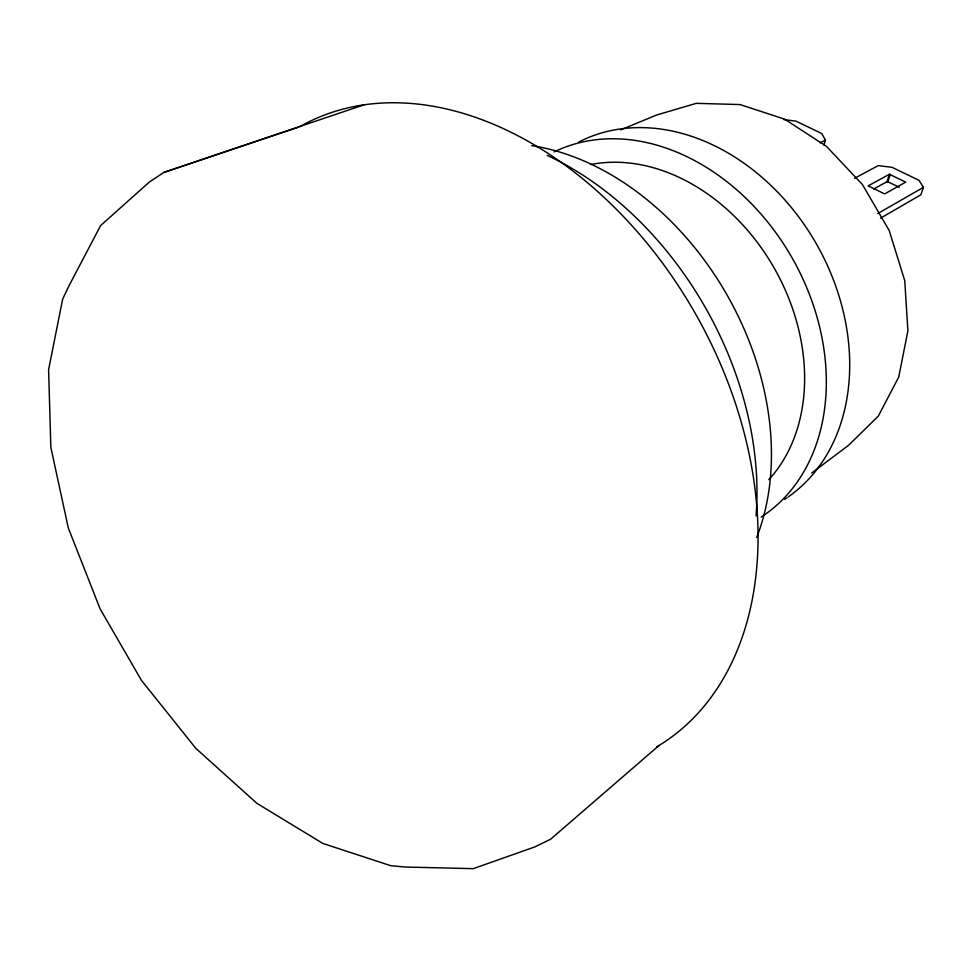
<?xml version="1.0" encoding="UTF-8"?>
<svg xmlns="http://www.w3.org/2000/svg" width="972" height="972" viewBox="0 0 972 972"><rect width="100%" height="100%" fill="white"/><g stroke="black" fill="none" stroke-linecap="round" stroke-linejoin="round"><path stroke-width="1.46" d="M823.952 145.022L825.435 140.126L821.741 133.529L796.007 121.16L783.772 119.568M873.731 189.005L887.023 181.667L889.429 174.255L905.71 182.116L884.642 193.926L868.166 185.883L889.429 174.255M887.023 181.667L887.886 181.776L890.303 174.365M854.595 178.265L878.287 165.605L892.017 167.33L919.002 180.306L923.4 187.353L920.909 194.777L880.498 218.202M659.028 745.488L550.577 839.261L534.794 846.928L473.267 868.652L405.215 867.024L390.756 865.7L322.886 843.465L256.851 803.309L195.87 748.379L141.475 680.388L100.08 608.824L68.283 527.881L50.848 447.363L48.6 369.676L62.645 299.145L68.793 286.181L100.614 225.577L149.311 182.056L163.891 172.409L363.856 104.879M811.705 473.012L848.75 445.152L878.336 416.065L898.711 377.124L907.897 330.869L904.75 280.677L889.21 230.534L862.395 184.51L826.492 146.383L784.526 119.106L739.959 104.551L696.268 103.348L656.598 115.024L620.646 129.896M877.765 213.561L923.4 187.353M820.004 142.787L825.435 140.126M163.891 172.409L298.368 127.174M887.886 181.776L899.209 187.268M578.559 142.143A206.343 161.376 60.3 0 1 814.305 240.327A206.343 161.376 60.3 0 1 788.353 496.826M787.113 497.688A206.343 161.376 60.3 0 1 784.598 499.353M554.125 151.911A210.11 162.275 60.3 0 1 792.387 258.382A210.11 162.275 60.3 0 1 761.222 517.043M590.563 164.584A186.673 144.099 60.3 0 1 774.575 268.734A186.673 144.099 60.3 0 1 768.84 479.658M547.212 155.362A299.74 215.541 60.3 0 1 756.046 515.925M531.708 145.642A262.161 192.93 60.3 0 1 756.714 537.382M299.789 126.688A357.793 251.08 60.3 0 1 694.227 311.599A357.793 251.08 60.3 0 1 656.477 747.031"/></g></svg>
